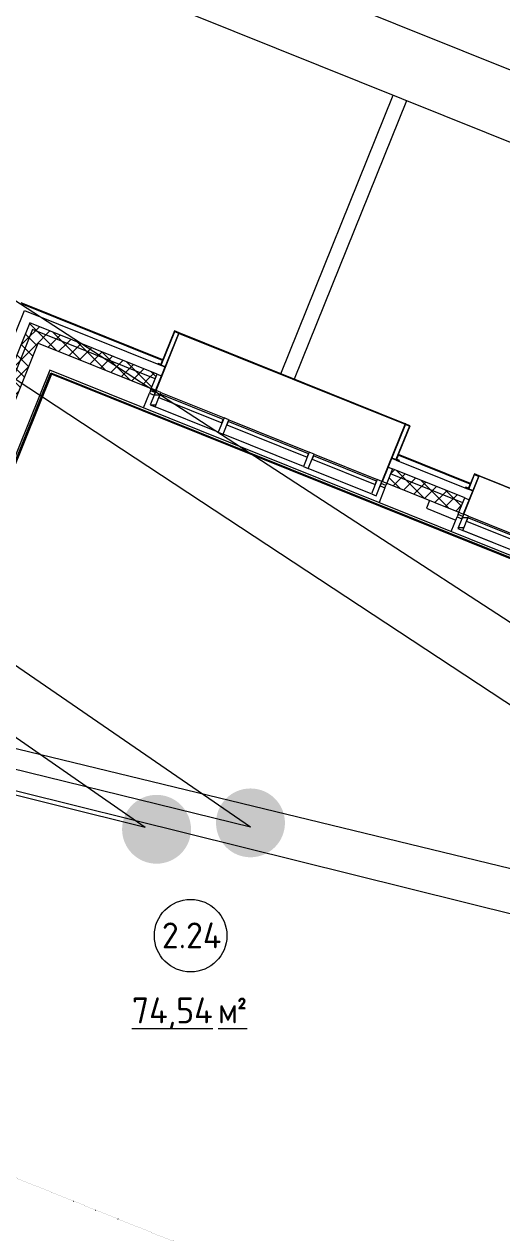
# Model space of a CAD drawing. Header units: millimetres. Extents: x -584918 to 2941280, y 3000189 to 4229862.
# Drawn here: x 196785 to 201394, y 3844261 to 3855939 of the extents above; entities that cross this region are included whole.
import ezdxf

# ---------------------------------------------------------------- set-up
doc = ezdxf.new("R2010")
doc.units = ezdxf.units.MM
doc.linetypes.add('ASVP_Линия разреза', pattern=[20, 0, -10, 0, -10])
for name, color, linetype, lineweight in [('Витраж', 7, 'Continuous', 0), ('Марки помещений', 7, 'Continuous', 0), ('Обобщенные модели', 7, 'Continuous', 0), ('Ограждение', 7, 'Continuous', 0), ('Панели витража', 7, 'Continuous', 0), ('Перекрытие', 7, 'Continuous', 0), ('Разрезы', 7, 'Continuous', 0), ('Стены внутренние', 7, 'Continuous', 0), ('Стены наружные', 7, 'Continuous', 0), ('Стены отделка', 7, 'Continuous', 0), ('Стены перегородки', 7, 'Continuous', 0), ('Стены штриховка', 7, 'Continuous', 0), ('экспертиза ДУ', 1, 'Continuous', 0), ('экспертиза ДУ пояснения', 6, 'Continuous', 0), ('экспертиза условные обозначения', 1, 'Continuous', 0)]:
    doc.layers.add(name, color=color, linetype=linetype, lineweight=lineweight)
doc.styles.add('GOST Common_2', font='', dxfattribs={"height": 500})
doc.styles.add('GOST Common_3', font='', dxfattribs={"width": 0.9, "height": 500})
doc.styles.get('GOST Common_2').set_extended_font_data('GOST Common')
doc.styles.get('GOST Common_3').set_extended_font_data('GOST Common')
pattern_1 = [(45, (184030.3, 3824416.36), (-235.7317, 235.7317), []), (45, (184187.46, 3824416.36), (-235.7317, 235.7317), [])]
pattern_2 = [(45, (184030.3, 3824416.36), (-70.71068, 70.71068), []), (135, (184030.3, 3824416.36), (-70.71068, -70.71068), [])]

# ---------------------------------------------------------------- blocks, each defined once
blk = doc.blocks.new('Откос с зашивкой _верх_низ_ - Откос-7921190-АР Этаж 02')
at = {"layer": 'Обобщенные модели'}
for p, q in [((-1180, 300), (-1180, -300)), ((-1175, 300), (-1180, 300)), ((-1175, -300), (-1175, 300)), ((1180, 300), (1175, 300)), ((1175, 300), (1175, -300)), ((1180, -300), (1180, 300)), ((-1220, 55), (-1255, 55)), ((-1255, 55), (-1255, 50)), ((-1255, 50), (-1225, 50)), ((-1225, 50), (-1225, -300)), ((-1220, -295), (-1220, 55)), ((-1220, 55), (-1180, 55)), ((1180, 55), (1220, 55)), ((1255, 55), (1220, 55)), ((1220, 55), (1220, -295)), ((1225, -300), (1225, 50)), ((1225, 50), (1255, 50)), ((1255, 50), (1255, 55)), ((-1225, -300), (-1175, -300)), ((-1175, -295), (-1220, -295)), ((-1180, -300), (-1175, -300)), ((-1175, -300), (-1175, -295)), ((1175, -295), (-1175, -295)), ((-1175, -300), (1175, -300)), ((1175, -300), (-1175, -300)), ((1220, -295), (1175, -295)), ((1175, -295), (1175, -300)), ((1175, -300), (1180, -300)), ((1175, -300), (1225, -300))]:
    blk.add_line(p, q, dxfattribs=at)
blk = doc.blocks.new('Откос с зашивкой _верх_низ_ - Откос-7921191-АР Этаж 02')
at = {"layer": 'Обобщенные модели'}
for p, q in [((-1180, 300), (-1180, -100)), ((-1175, 300), (-1180, 300)), ((-1175, -100), (-1175, 300)), ((1180, 300), (1175, 300)), ((1175, 300), (1175, -100)), ((1180, -100), (1180, 300)), ((-1220, 55), (-1255, 55)), ((-1255, 55), (-1255, 50)), ((-1255, 50), (-1225, 50)), ((-1225, 50), (-1225, -100)), ((-1220, -95), (-1220, 55)), ((-1220, 55), (-1180, 55)), ((1180, 55), (1220, 55)), ((1255, 55), (1220, 55)), ((1220, 55), (1220, -95)), ((1225, -100), (1225, 50)), ((1225, 50), (1255, 50)), ((1255, 50), (1255, 55)), ((-1225, -100), (-1175, -100)), ((-1175, -95), (-1220, -95)), ((-1180, -100), (-1175, -100)), ((-1175, -100), (-1175, -95)), ((-1175, -100), (1175, -100)), ((1175, -100), (-1175, -100)), ((1220, -95), (1175, -95)), ((1175, -95), (1175, -100)), ((1175, -100), (1180, -100)), ((1175, -100), (1225, -100))]:
    blk.add_line(p, q, dxfattribs=at)
blk = doc.blocks.new('Системная панель - Cтеклопакет Двухкамерный_36 мм-7864038-АР Этаж 02')
at = {"layer": 'Панели витража', "lineweight": 18}
for p, q in [((328, 18), (-328, 18)), ((-328, 18), (-328, -18)), ((328, -18), (328, 18)), ((-328, -18), (328, -18))]:
    blk.add_line(p, q, dxfattribs=at)
blk = doc.blocks.new('Системная панель - Глухая панель_25 мм-V115-АР Этаж 02')
at = {"layer": 'Панели витража', "lineweight": 18}
for p, q in [((25, 12.5), (-25, 12.5)), ((-25, 12.5), (-25, -12.5)), ((25, -12.5), (25, 12.5)), ((-25, -12.5), (25, -12.5))]:
    blk.add_line(p, q, dxfattribs=at)
blk = doc.blocks.new('Прямоугольный импост - 50х150_RAL 3009-7836373-АР Этаж 02')
at = {"layer": 'Витраж'}
for p, q in [((-382, 31957), (228, 31712)), ((171, 31573), (-438, 31818))]:
    blk.add_line(p, q, dxfattribs=at)
blk = doc.blocks.new('Прямоугольный импост - 50х150_RAL 3009-V119-АР Этаж 02')
at = {"layer": 'Витраж', "lineweight": 18}
for p, q in [((-25, 35), (25, 35)), ((-25, -115), (-25, 35)), ((25, 35), (25, -115)), ((25, -115), (-25, -115))]:
    blk.add_line(p, q, dxfattribs=at)
blk = doc.blocks.new('Системная панель - Глухая панель_25 мм-V120-АР Этаж 02')
at = {"layer": 'Панели витража'}
h = blk.add_hatch(dxfattribs=at)
h.set_pattern_fill('FP_33', color=256, style=0, pattern_type=2)
h.set_pattern_definition([(336.949, (4926.22, 31163.47), (58.73255, 138.0235), [])])
h.paths.add_polyline_path([(-25, 12), (-25, -13), (25, -13), (25, 12), (6, 12)])
at = {"layer": 'Панели витража', "lineweight": 18}
for p, q in [((25, 12), (-25, 12)), ((-25, 12), (-25, -13)), ((25, -13), (25, 12)), ((-25, -13), (25, -13))]:
    blk.add_line(p, q, dxfattribs=at)
blk = doc.blocks.new('Системная панель - Cтеклопакет Двухкамерный_36 мм-6485460-АР Этаж 02')
at = {"layer": 'Панели витража', "lineweight": 18}
for p, q in [((418, 18), (-418, 18)), ((-418, 18), (-418, -18)), ((418, -18), (418, 18)), ((-418, -18), (418, -18))]:
    blk.add_line(p, q, dxfattribs=at)
blk = doc.blocks.new('Системная панель - Глухая панель_25 мм-V121-АР Этаж 02')
at = {"layer": 'Панели витража', "lineweight": 18}
for p, q in [((25, 12.5), (-25, 12.5)), ((-25, 12.5), (-25, -12.5)), ((25, -12.5), (25, 12.5)), ((-25, -12.5), (25, -12.5))]:
    blk.add_line(p, q, dxfattribs=at)
blk = doc.blocks.new('Прямоугольный импост - 50х150_RAL 3009-6573670-АР Этаж 02')
at = {"layer": 'Витраж'}
for p, q in [((274, 31693), (1050, 31381)), ((994, 31241), (218, 31554))]:
    blk.add_line(p, q, dxfattribs=at)
blk = doc.blocks.new('Прямоугольный импост - 50х150_RAL 3009-V122-АР Этаж 02')
at = {"layer": 'Витраж', "lineweight": 18}
for p, q in [((-25, 35), (25, 35)), ((-25, -115), (-25, 35)), ((25, 35), (25, -115)), ((25, -115), (-25, -115))]:
    blk.add_line(p, q, dxfattribs=at)
blk = doc.blocks.new('Прямоугольный импост - 50х150_RAL 3009-V123-АР Этаж 02')
at = {"layer": 'Витраж', "lineweight": 18}
for p, q in [((-25, 35), (25, 35)), ((-25, -115), (-25, 35)), ((25, 35), (25, -115)), ((25, -115), (-25, -115))]:
    blk.add_line(p, q, dxfattribs=at)
blk = doc.blocks.new('Прямоугольный импост - 50х150_RAL 3009-V124-АР Этаж 02')
at = {"layer": 'Витраж'}
h = blk.add_hatch(dxfattribs=at)
h.set_pattern_fill('FP_34', color=256, style=0, pattern_type=2)
h.set_pattern_definition([(158.051, (3282.9, -31163.5), (-284.821, -706.768), []), (158.051, (3318.6, -31074.9), (-284.821, -706.768), []), (158.051, (3354.1, -30986.8), (-284.821, -706.768), []), (158.051, (3460.6, -30722.44), (-284.821, -706.768), [])])
h.paths.add_polyline_path([(-25, -115), (-25, 35), (25, 35), (25, -115)])
at = {"layer": 'Витраж', "lineweight": 18}
for p, q in [((-25, 35), (25, 35)), ((-25, -115), (-25, 35)), ((25, 35), (25, -115)), ((25, -115), (-25, -115))]:
    blk.add_line(p, q, dxfattribs=at)
blk = doc.blocks.new('Прямоугольный импост - 50х150_RAL 3009-V125-АР Этаж 02')
at = {"layer": 'Витраж'}
h = blk.add_hatch(dxfattribs=at)
h.set_pattern_fill('FP_35', color=256, style=0, pattern_type=2)
h.set_pattern_definition([(158.051, (2576.2, -31163.5), (-284.821, -706.768), []), (158.051, (2611.9, -31074.9), (-284.821, -706.768), []), (158.051, (2647.4, -30986.8), (-284.821, -706.768), []), (158.051, (2753.95, -30722.44), (-284.821, -706.768), [])])
h.paths.add_polyline_path([(-25, -115), (-25, 35), (25, 35), (25, -115), (15, -115)])
at = {"layer": 'Витраж', "lineweight": 18}
for p, q in [((-25, 35), (25, 35)), ((-25, -115), (-25, 35)), ((25, 35), (25, -115)), ((25, -115), (-25, -115))]:
    blk.add_line(p, q, dxfattribs=at)
blk = doc.blocks.new('Ограждение - Ограждение-7956331-АР Этаж 02')
at = {"layer": 'Ограждение'}
for p, q in [((7440, 35113), (29781, 26110)), ((29131, 25671), (7800, 34267))]:
    blk.add_line(p, q, dxfattribs=at)
blk = doc.blocks.new('Системная панель - Cтеклопакет Двухкамерный_36 мм-V127-АР Этаж 02')
at = {"layer": 'Панели витража', "lineweight": 18}
for p, q in [((328, 18), (-328, 18)), ((-328, 18), (-328, -18)), ((328, -18), (328, 18)), ((-328, -18), (328, -18))]:
    blk.add_line(p, q, dxfattribs=at)
blk = doc.blocks.new('Системная панель - Глухая панель_25 мм-V129-АР Этаж 02')
at = {"layer": 'Панели витража'}
h = blk.add_hatch(dxfattribs=at)
h.set_pattern_fill('FP_37', color=256, style=0, pattern_type=2)
h.set_pattern_definition([(336.949, (5726.22, 31163.47), (58.73255, 138.0235), [])])
h.paths.add_polyline_path([(-25, 12), (-24, -13), (25, -13), (25, 12), (6, 12)])
at = {"layer": 'Панели витража', "lineweight": 18}
for p, q in [((25, 12), (-25, 12)), ((-25, 12), (-25, -13)), ((25, -13), (25, 12)), ((-25, -13), (25, -13))]:
    blk.add_line(p, q, dxfattribs=at)
blk = doc.blocks.new('Прямоугольный импост - 50х150_RAL 3009-V130-АР Этаж 02')
at = {"layer": 'Витраж'}
for p, q in [((18520, 26173), (19129, 25928)), ((19073, 25789), (18464, 26034))]:
    blk.add_line(p, q, dxfattribs=at)
blk = doc.blocks.new('Прямоугольный импост - 50х150_RAL 3009-V132-АР Этаж 02')
at = {"layer": 'Витраж'}
h = blk.add_hatch(dxfattribs=at)
h.set_pattern_fill('FP_38', color=256, style=0, pattern_type=2)
h.set_pattern_definition([(158.051, (5776.2, -31163.5), (-284.821, -706.768), []), (158.051, (5811.9, -31074.9), (-284.821, -706.768), []), (158.051, (5847.4, -30986.8), (-284.821, -706.768), []), (158.051, (5953.95, -30722.44), (-284.821, -706.768), [])])
h.paths.add_polyline_path([(-25, -115), (-25, 35), (25, 35), (25, -115)])
at = {"layer": 'Витраж', "lineweight": 18}
for p, q in [((-25, 35), (25, 35)), ((-25, -115), (-25, 35)), ((25, 35), (25, -115)), ((25, -115), (-25, -115))]:
    blk.add_line(p, q, dxfattribs=at)
blk = doc.blocks.new('ASVP_Марка_Помещение_ДваЗначения - Номер Площадь-685795-АР Этаж 02')
at = {"layer": 'Марки помещений'}
blk.add_circle((0, 0), 3.5, dxfattribs=at)

msp = doc.modelspace()

# ---------------------------------------------------------------- hatches: boundary and pattern name
at = {"layer": 'Стены наружные'}
h = msp.add_hatch(dxfattribs=at)
h.set_pattern_fill('FP_17', color=256, style=0, pattern_type=2)
h.set_pattern_definition(pattern_1)
h.paths.add_polyline_path([(198120.627, 3852689.47), (198123.617, 3852696.891), (196762.947, 3853245.22), (196759.957, 3853237.8), (198107.712, 3852694.675)])
h = msp.add_hatch(dxfattribs=at)
h.set_pattern_fill('FP_36', color=256, style=0, pattern_type=2)
h.set_pattern_definition(pattern_2)
h.paths.add_polyline_path([(196249.544, 3851457.545), (196884.964, 3853034.328), (196838.588, 3853053.016), (196203.168, 3851476.234), (196211.474, 3851472.887)])
h = msp.add_hatch(dxfattribs=at)
h.set_pattern_fill('FP_36', color=256, style=0, pattern_type=2)
h.set_pattern_definition(pattern_2)
h.paths.add_polyline_path([(213661.203, 3846219.846), (213661.203, 3846273.754), (210728.183, 3847455.717), (210709.495, 3847409.341), (213611.203, 3846239.996)])
h.paths.add_polyline_path([(208437.073, 3848325.093), (208455.762, 3848371.469), (207767.543, 3848648.811), (207748.854, 3848602.435), (208399.696, 3848340.155)])
h.paths.add_polyline_path([(205469.013, 3849521.177), (205487.702, 3849567.553), (203308.032, 3850445.927), (203289.343, 3850399.551), (205431.635, 3849536.239)])
h.paths.add_polyline_path([(201016.922, 3851315.303), (201035.611, 3851361.679), (200339.972, 3851642.011), (200321.283, 3851595.635), (200979.545, 3851330.365)])
h.paths.add_polyline_path([(198048.862, 3852511.387), (198067.551, 3852557.763), (196884.964, 3853034.328), (196866.275, 3852987.952), (198011.484, 3852526.449)])
h = msp.add_hatch(dxfattribs=at)
h.set_pattern_fill('FP_36', color=256, style=0, pattern_type=2)
h.set_pattern_definition(pattern_2)
h.paths.add_polyline_path([(196323.607, 3851373.792), (196959.027, 3852950.574), (196866.275, 3852987.952), (196230.855, 3851411.169), (196286.23, 3851388.854)])
h = msp.add_hatch(dxfattribs=at)
h.set_pattern_fill('FP_36', color=256, style=0, pattern_type=2)
h.set_pattern_definition(pattern_2)
h.paths.add_polyline_path([(213611.203, 3846132.181), (213611.203, 3846239.996), (210709.495, 3847409.341), (210672.117, 3847316.589), (213586.571, 3846142.107)])
h.paths.add_polyline_path([(208399.696, 3848232.341), (208437.073, 3848325.093), (207748.854, 3848602.435), (207711.477, 3848509.683), (208324.94, 3848262.466)])
h.paths.add_polyline_path([(205431.635, 3849428.425), (205469.013, 3849521.177), (203289.343, 3850399.551), (203251.966, 3850306.799), (205356.88, 3849458.55)])
h.paths.add_polyline_path([(200979.545, 3851222.551), (201016.922, 3851315.303), (200321.283, 3851595.635), (200283.905, 3851502.883), (200904.789, 3851252.676)])
h.paths.add_polyline_path([(198011.484, 3852418.635), (198048.862, 3852511.387), (196959.027, 3852950.574), (196921.649, 3852857.822), (197936.729, 3852448.76)])
h = msp.add_hatch(dxfattribs=at)
h.set_pattern_fill('FP_17', color=256, style=0, pattern_type=2)
h.set_pattern_definition(pattern_1)
h.paths.add_polyline_path([(201088.687, 3851493.386), (201091.677, 3851500.807), (200396.038, 3851781.139), (200393.048, 3851773.719), (201075.773, 3851498.591)])
at = {"layer": 'экспертиза ДУ', "lineweight": 0}
h = msp.add_hatch(color=5, dxfattribs=at)
edge = h.paths.add_edge_path()
edge.add_arc((198062.381, 3848160.005), 332.544, 0, 360)
h = msp.add_hatch(color=30, dxfattribs=at)
edge = h.paths.add_edge_path()
edge.add_arc((198968.801, 3848221.963), 332.544, 0, 360)
at = {"layer": 'экспертиза условные обозначения', "lineweight": -3}
h = msp.add_hatch(dxfattribs=at)
h.set_pattern_fill('GRASS', color=3, scale=24)
h.set_pattern_definition([(90, (183626.44, 3579035.56), (-431.0523, 431.0523), [114.3, -747.8046]), (45, (183626.44, 3579035.56), (-431.0523, 431.0523), [114.3, -495.3]), (135, (183626.44, 3579035.56), (-431.0523, -431.0523), [114.3, -495.3])])
edge = h.paths.add_edge_path()
edge.add_line((182517.835, 3845514.364), (183226.141, 3847272.013))
edge.add_line((183226.141, 3847272.013), (185002.339, 3846556.231))
edge.add_line((185002.339, 3846556.231), (187058.109, 3851657.585))
edge.add_line((187058.109, 3851657.585), (188449.387, 3851096.921))
edge.add_line((188449.387, 3851096.921), (186393.618, 3845995.567))
edge.add_line((186393.618, 3845995.567), (197027.622, 3841710.222))
edge.add_line((197027.622, 3841710.222), (196317.447, 3839947.936))
edge.add_line((196317.447, 3839947.936), (191022.357, 3842081.778))
edge.add_arc((190635.87, 3841024.972), 1125.26, 69.9119077, 178.1393932)
edge.add_line((189511.203, 3841061.507), (189511.203, 3839165.697))
edge.add_line((189511.203, 3839165.697), (186761.203, 3839165.697))
edge.add_line((186761.203, 3839165.697), (186761.203, 3843798.959))
edge.add_line((186761.203, 3843798.959), (183800.899, 3844997.308))
edge.add_line((183800.899, 3844997.308), (182517.835, 3845514.364))

# ---------------------------------------------------------------- linework, layer by layer
at = {"layer": 'Перекрытие'}
for p, q in [((199260.674, 3852562.162), (200344.609, 3855251.928)), ((200474.462, 3855199.6), (199390.526, 3852509.833)), ((200696.651, 3851336.553), (200666.749, 3851262.351)), ((200666.749, 3851262.351), (200949.642, 3851148.349))]:
    msp.add_line(p, q, dxfattribs=at)
at = {"layer": 'Разрезы', "linetype": 'ASVP_Линия разреза'}
msp.add_line((153979.518, 3862009.163), (221790.935, 3834682.174), dxfattribs=at)
at = {"layer": 'Стены внутренние'}
for p, q in [((197049.01, 3852558.524), (195889.117, 3849680.271)), ((204042.503, 3849740.251), (197049.01, 3852558.524)), ((197936.729, 3852233.131), (197993.73, 3852374.578)), ((198003.074, 3852397.766), (198011.484, 3852418.635)), ((198011.484, 3852418.635), (198053.238, 3852401.809)), ((200242.183, 3851519.697), (200283.905, 3851502.883)), ((200266.151, 3851458.826), (200209.15, 3851317.379)), ((200283.905, 3851502.883), (200275.495, 3851482.014)), ((200904.789, 3851037.047), (200961.79, 3851178.494)), ((200971.135, 3851201.682), (200979.545, 3851222.551)), ((200979.545, 3851222.551), (201021.298, 3851205.725))]:
    msp.add_line(p, q, dxfattribs=at)
at = {"layer": 'Стены наружные'}
for p, q in [((198143.676, 3852626.275), (198101.938, 3852643.095)), ((198067.551, 3852557.763), (198109.289, 3852540.943)), ((198053.238, 3852401.809), (198011.484, 3852418.635)), ((200374.359, 3851727.343), (200332.621, 3851744.163)), ((200298.233, 3851658.831), (200339.972, 3851642.011)), ((201111.737, 3851430.191), (201069.998, 3851447.01)), ((201035.611, 3851361.679), (201077.349, 3851344.859)), ((200979.545, 3851222.551), (200979.545, 3851222.551))]:
    msp.add_line(p, q, dxfattribs=at)
at = {"layer": 'Стены отделка'}
for p, q in [((196152.224, 3851595.953), (196787.644, 3853172.735)), ((198123.617, 3852696.891), (196755.527, 3853248.211)), ((196787.644, 3853172.735), (198101.938, 3852643.095)), ((198101.938, 3852643.095), (198123.617, 3852696.891)), ((195874.235, 3849670.096), (197043.473, 3852571.537)), ((197032.398, 3852597.563), (196396.978, 3851020.781)), ((204081.542, 3849756.863), (197032.398, 3852597.563)), ((197043.473, 3852571.537), (204055.516, 3849745.789)), ((200396.038, 3851781.139), (200374.359, 3851727.343)), ((201091.677, 3851500.807), (200396.038, 3851781.139)), ((200374.359, 3851727.343), (201069.998, 3851447.01)), ((201069.998, 3851447.01), (201091.677, 3851500.807))]:
    msp.add_line(p, q, dxfattribs=at)
at = {"layer": 'Стены перегородки'}
for p, q in [((196838.588, 3853053.016), (196203.168, 3851476.234)), ((198067.551, 3852557.763), (196838.588, 3853053.016)), ((196286.23, 3851281.04), (196921.649, 3852857.822)), ((196921.649, 3852857.822), (198011.484, 3852418.635)), ((198011.484, 3852418.635), (198067.551, 3852557.763)), ((200339.972, 3851642.011), (200283.905, 3851502.883)), ((201035.611, 3851361.679), (200339.972, 3851642.011)), ((200283.905, 3851502.883), (200979.545, 3851222.551)), ((200979.545, 3851222.551), (201035.611, 3851361.679))]:
    msp.add_line(p, q, dxfattribs=at)
at = {"layer": 'Стены штриховка'}
for p, q in [((198120.627, 3852689.47), (196759.957, 3853237.8)), ((196866.275, 3852987.952), (196230.855, 3851411.169)), ((198048.862, 3852511.387), (196866.275, 3852987.952)), ((201088.687, 3851493.386), (200393.048, 3851773.719)), ((201016.922, 3851315.303), (200321.283, 3851595.635))]:
    msp.add_line(p, q, dxfattribs=at)
at = {"layer": 'экспертиза ДУ'}
for points in [[(103297.279, 3914078.128), (197951.432, 3848178.875)], [(198970.166, 3848178.875), (103297.279, 3914078.128)], [(206393.311, 3846119.358), (103297.279, 3914078.128)], [(103297.279, 3914078.128), (207300.809, 3846367.657)]]:
    msp.add_lwpolyline(points, dxfattribs=at)
at = {"layer": 'экспертиза ДУ пояснения'}
for points in [[(127632.222, 3865719.663), (197951.432, 3848178.875)], [(198970.166, 3848178.875), (127632.222, 3865719.663)], [(206393.311, 3846119.358), (127632.222, 3865719.663)], [(127632.222, 3865719.663), (207300.809, 3846367.657)]]:
    msp.add_lwpolyline(points, dxfattribs=at)

# ---------------------------------------------------------------- block references
at = {"layer": 'Витраж', "extrusion": (0, 0, -1), "rotation": 21.9486990835427}
for name, p in [('Прямоугольный импост - 50х150_RAL 3009-V125-АР Этаж 02', (-198067.966, 3852358.139)), ('Прямоугольный импост - 50х150_RAL 3009-V124-АР Этаж 02', (-198723.413, 3852094.003)), ('Прямоугольный импост - 50х150_RAL 3009-V123-АР Этаж 02', (-199545.813, 3851762.588)), ('Прямоугольный импост - 50х150_RAL 3009-V122-АР Этаж 02', (-200201.259, 3851498.453)), ('Прямоугольный импост - 50х150_RAL 3009-V119-АР Этаж 02', (-201036.026, 3851162.054)), ('Прямоугольный импост - 50х150_RAL 3009-V132-АР Этаж 02', (-201036.026, 3851162.054))]:
    msp.add_blockref(name, p, dxfattribs=at)
at = {"layer": 'Витраж'}
for name, p in [('Прямоугольный импост - 50х150_RAL 3009-7836373-АР Этаж 02', (198485.755, 3820423.88)), ('Прямоугольный импост - 50х150_RAL 3009-6573670-АР Этаж 02', (198485.755, 3820423.88)), ('Прямоугольный импост - 50х150_RAL 3009-7836373-АР Этаж 02', (199963.602, 3819828.33)), ('Прямоугольный импост - 50х150_RAL 3009-7836373-АР Этаж 02', (201453.816, 3819227.796)), ('Прямоугольный импост - 50х150_RAL 3009-V130-АР Этаж 02', (182552.458, 3825011.915))]:
    msp.add_blockref(name, p, dxfattribs=at)
at = {"layer": 'Марки помещений', "xscale": 99.99999999999993, "yscale": 99.99999999999993, "zscale": 99.99999999999993}
msp.add_blockref('ASVP_Марка_Помещение_ДваЗначения - Номер Площадь-685795-АР Этаж 02', (198391.293, 3847131.845), dxfattribs=at)
at = {"layer": 'Обобщенные модели', "rotation": 158.0513009164575}
for name, p in [('Откос с зашивкой _верх_низ_ - Откос-7921190-АР Этаж 02', (199259.843, 3852239.053)), ('Откос с зашивкой _верх_низ_ - Откос-7921191-АР Этаж 02', (202227.904, 3851042.969))]:
    msp.add_blockref(name, p, dxfattribs=at)
at = {"layer": 'Ограждение'}
msp.add_blockref('Ограждение - Ограждение-7956331-АР Этаж 02', (184030.304, 3824416.364), dxfattribs=at)
at = {"layer": 'Панели витража', "rotation": 158.0513009164573}
for name, p in [('Системная панель - Глухая панель_25 мм-V121-АР Этаж 02', (198021.59, 3852376.827)), ('Системная панель - Cтеклопакет Двухкамерный_36 мм-7864038-АР Этаж 02', (198395.689, 3852226.071)), ('Системная панель - Cтеклопакет Двухкамерный_36 мм-6485460-АР Этаж 02', (199134.613, 3851928.296)), ('Системная панель - Cтеклопакет Двухкамерный_36 мм-7864038-АР Этаж 02', (199873.536, 3851630.521)), ('Системная панель - Глухая панель_25 мм-V120-АР Этаж 02', (200247.635, 3851479.764)), ('Системная панель - Глухая панель_25 мм-V115-АР Этаж 02', (200989.65, 3851180.743)), ('Системная панель - Глухая панель_25 мм-V129-АР Этаж 02', (200989.65, 3851180.743)), ('Системная панель - Cтеклопакет Двухкамерный_36 мм-7864038-АР Этаж 02', (201363.75, 3851029.987)), ('Системная панель - Cтеклопакет Двухкамерный_36 мм-V127-АР Этаж 02', (201363.75, 3851029.987))]:
    msp.add_blockref(name, p, dxfattribs=at)

# ---------------------------------------------------------------- texts
at = {"layer": 'Марки помещений', "char_height": 250, "attachment_point": 1}
for s, insert, width, style in [('2.24', (198113.635, 3847259.57), 685.44281, 'GOST Common_2'), ('\\L74,54 ', (197824.299, 3846535.04), 1010.12625, 'GOST Common_2'), ('\\L\\fGOST Common|b0|i0|c238|p34|;\\W.9;\\L²', (198836.33, 3846535.04), 165.94931, 'GOST Common_3'), ('\\L\\fGOST Common|b0|i0|c204|p34|;\\W.9;\\Lм', (198657.737, 3846535.04), 216.45562, 'GOST Common_2')]:
    msp.add_mtext(s, dxfattribs=dict(at, insert=insert, width=width, style=style))

doc.saveas('drawing.dxf')
